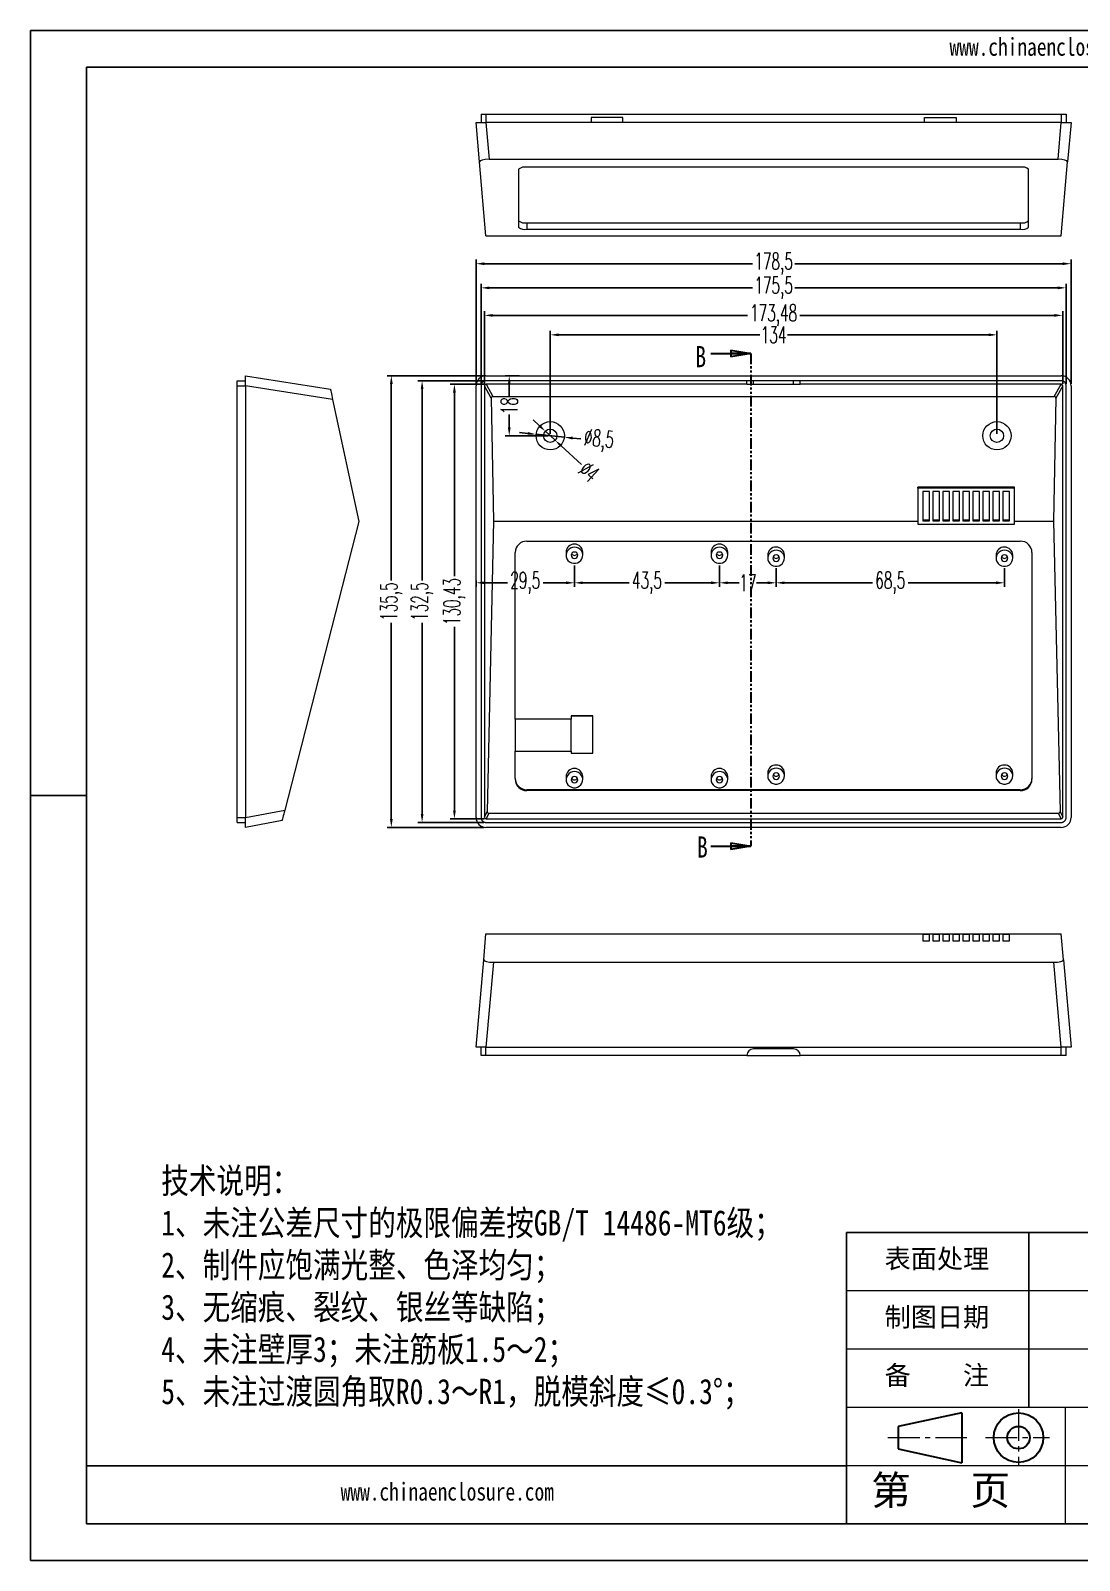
# Model space of a CAD drawing. Header units: inches. Extents: x 1862 to 3284, y 889 to 1348.
# Drawn here: x 1862.2 to 2176.9, y 889.4 to 1348.4 of the extents above; entities that cross this region are included whole.
import ezdxf

# ---------------------------------------------------------------- set-up
doc = ezdxf.new("R2010")
doc.units = ezdxf.units.IN
doc.header["$LTSCALE"] = 0.5
doc.linetypes.add('CENTER2', pattern=[28.575, 19.05, -3.175, 3.175, -3.175])
doc.linetypes.add('PHANTOM', pattern=[12.7, 6.35, -1.27, 1.27, -1.27, 1.27, -1.27])
doc.layers.add('文字', color=81, linetype='Continuous')
for name, color, linetype, lineweight in [('粗实线', 7, 'Continuous', 30), ('细实线', 3, 'Continuous', 9), ('细点划线', 2, 'CENTER2', 9)]:
    doc.layers.add(name, color=color, linetype=linetype, lineweight=lineweight)
doc.styles.add('SLDTEXTSTYLE0', font='TXT', dxfattribs={"width": 0.75})
doc.styles.add('SLDTEXTSTYLE2', font='TXT', dxfattribs={"width": 0.6, "bigfont": 'bigfont'})
doc.styles.get("Standard").update_dxf_attribs({"font": 'txt', "bigfont": 'gbcbig.shx'})
doc.styles.add('宋体', font='', dxfattribs={"width": 0.8, "height": 3.5})
doc.styles.get('宋体').set_extended_font_data('SimSun')
doc.dimstyles.new('5', dxfattribs={"dimtxt": 5, "dimasz": 2.5, "dimexe": 1.25, "dimexo": 0.625, "dimtad": 0, "dimzin": 12, "dimtxsty": 'SLDTEXTSTYLE2', "dimcen": 2.5, "dimclrd": 3, "dimclre": 3, "dimclrt": 256, "dimadec": 0, "dimazin": 0, "dimtfac": 1, "dimtmove": 0, "dimatfit": 3, "dimfxl": 1, "dimarcsym": 0})

# ---------------------------------------------------------------- blocks, each defined once
blk = doc.blocks.new('_CLOSED')
at = {"color": 0, "linetype": 'ByBlock', "lineweight": -2}
for p, q in [((-1, 0.166667), (0, 0)), ((-1, 0.166667), (-1, -0.166667)), ((0, 0), (-1, -0.166667)), ((0, 0), (-1, 0))]:
    blk.add_line(p, q, dxfattribs=at)
blk = doc.blocks.new('*D208')
at = {"color": 3, "lineweight": -2}
for p, q in [((2018.12, 1227.48), (2018.12, 1258.39)), ((2152.12, 1227.48), (2152.12, 1258.39)), ((2020.62, 1257.14), (2081, 1257.14)), ((2149.62, 1257.14), (2089.25, 1257.14))]:
    blk.add_line(p, q, dxfattribs=at)
at = {"color": 3}
for points in [[(2020.62, 1257.56), (2020.62, 1256.73), (2018.12, 1257.14)], [(2149.62, 1257.56), (2149.62, 1256.73), (2152.12, 1257.14)]]:
    blk.add_solid(points, dxfattribs=at)
at = {"layer": 'Defpoints', "color": 0}
for p in [(2152.12, 1257.14), (2018.12, 1226.85), (2152.12, 1226.85)]:
    blk.add_point(p, dxfattribs=at)
at = {"insert": (2085.12, 1257.14), "char_height": 5, "attachment_point": 5, "style": 'SLDTEXTSTYLE2'}
blk.add_mtext('134', dxfattribs=at)
blk = doc.blocks.new('*D209')
at = {"color": 3, "lineweight": -2}
for p, q in [((1998.38, 1242.45), (1998.38, 1264.22)), ((2000.88, 1262.97), (2077.25, 1262.97)), ((2169.36, 1262.97), (2093, 1262.97)), ((2171.86, 1242.45), (2171.86, 1264.22))]:
    blk.add_line(p, q, dxfattribs=at)
at = {"color": 3}
for points in [[(2000.88, 1263.39), (2000.88, 1262.56), (1998.38, 1262.97)], [(2169.36, 1263.39), (2169.36, 1262.56), (2171.86, 1262.97)]]:
    blk.add_solid(points, dxfattribs=at)
at = {"layer": 'Defpoints', "color": 0}
for p in [(2171.86, 1262.97), (1998.38, 1241.82), (2171.86, 1241.82)]:
    blk.add_point(p, dxfattribs=at)
at = {"insert": (2085.12, 1262.97), "char_height": 5, "attachment_point": 5, "style": 'SLDTEXTSTYLE2'}
blk.add_mtext('173,48', dxfattribs=at)
blk = doc.blocks.new('*D210')
at = {"color": 3, "lineweight": -2}
for p, q in [((1997.37, 1242.48), (1997.37, 1272.49)), ((2172.87, 1242.48), (2172.87, 1272.49)), ((1999.87, 1271.24), (2078.75, 1271.24)), ((2170.37, 1271.24), (2091.5, 1271.24))]:
    blk.add_line(p, q, dxfattribs=at)
at = {"color": 3}
for points in [[(1999.87, 1271.65), (1999.87, 1270.82), (1997.37, 1271.24)], [(2170.37, 1271.65), (2170.37, 1270.82), (2172.87, 1271.24)]]:
    blk.add_solid(points, dxfattribs=at)
at = {"layer": 'Defpoints', "color": 0}
for p in [(1997.37, 1271.24), (1997.37, 1241.86), (2172.87, 1241.86)]:
    blk.add_point(p, dxfattribs=at)
at = {"insert": (2085.12, 1271.24), "char_height": 5, "attachment_point": 5, "style": 'SLDTEXTSTYLE2'}
blk.add_mtext('175,5', dxfattribs=at)
blk = doc.blocks.new('*D211')
at = {"color": 3, "lineweight": -2}
for p, q in [((1995.87, 1242.48), (1995.87, 1279.73)), ((1998.37, 1278.48), (2078.75, 1278.48)), ((2171.87, 1278.48), (2091.5, 1278.48)), ((2174.37, 1242.48), (2174.37, 1279.73))]:
    blk.add_line(p, q, dxfattribs=at)
at = {"color": 3}
for points in [[(1998.37, 1278.89), (1998.37, 1278.06), (1995.87, 1278.48)], [(2171.87, 1278.89), (2171.87, 1278.06), (2174.37, 1278.48)]]:
    blk.add_solid(points, dxfattribs=at)
at = {"layer": 'Defpoints', "color": 0}
for p in [(2174.37, 1278.48), (1995.87, 1241.86), (2174.37, 1241.86)]:
    blk.add_point(p, dxfattribs=at)
at = {"insert": (2085.12, 1278.48), "char_height": 5, "attachment_point": 5, "style": 'SLDTEXTSTYLE2'}
blk.add_mtext('178,5', dxfattribs=at)
blk = doc.blocks.new('*D212')
at = {"color": 3, "lineweight": -2}
for p, q in [((1998.25, 1242.32), (1988.12, 1242.32)), ((1989.37, 1239.82), (1989.37, 1184.74)), ((1989.37, 1114.4), (1989.37, 1169.49)), ((1998.25, 1111.9), (1988.12, 1111.9))]:
    blk.add_line(p, q, dxfattribs=at)
at = {"color": 3}
for points in [[(1988.96, 1239.82), (1989.79, 1239.82), (1989.37, 1242.32)], [(1988.96, 1114.4), (1989.79, 1114.4), (1989.37, 1111.9)]]:
    blk.add_solid(points, dxfattribs=at)
at = {"layer": 'Defpoints', "color": 0}
for p in [(1989.37, 1242.32), (1998.88, 1242.32), (1998.87, 1111.9)]:
    blk.add_point(p, dxfattribs=at)
at = {"insert": (1989.37, 1177.11), "char_height": 5, "attachment_point": 5, "rotation": 90, "style": 'SLDTEXTSTYLE2'}
blk.add_mtext('130,43', dxfattribs=at)
blk = doc.blocks.new('*D213')
at = {"color": 3, "lineweight": -2}
for p, q in [((1998.22, 1243.35), (1978.43, 1243.35)), ((1979.68, 1240.85), (1979.68, 1183.48)), ((1979.68, 1113.35), (1979.68, 1170.73)), ((1998.21, 1110.85), (1978.43, 1110.85))]:
    blk.add_line(p, q, dxfattribs=at)
at = {"color": 3}
for points in [[(1979.27, 1240.85), (1980.1, 1240.85), (1979.68, 1243.35)], [(1979.27, 1113.35), (1980.1, 1113.35), (1979.68, 1110.85)]]:
    blk.add_solid(points, dxfattribs=at)
at = {"layer": 'Defpoints', "color": 0}
for p in [(1979.68, 1243.35), (1998.84, 1243.35), (1998.83, 1110.85)]:
    blk.add_point(p, dxfattribs=at)
at = {"insert": (1979.68, 1177.1), "char_height": 5, "attachment_point": 5, "rotation": 90, "style": 'SLDTEXTSTYLE2'}
blk.add_mtext('132,5', dxfattribs=at)
blk = doc.blocks.new('*D214')
at = {"color": 3, "lineweight": -2}
for p, q in [((1998.22, 1244.85), (1969.2, 1244.85)), ((1970.45, 1242.35), (1970.45, 1183.48)), ((1970.45, 1111.85), (1970.45, 1170.73)), ((1998.21, 1109.35), (1969.2, 1109.35))]:
    blk.add_line(p, q, dxfattribs=at)
at = {"color": 3}
for points in [[(1970.03, 1242.35), (1970.87, 1242.35), (1970.45, 1244.85)], [(1970.03, 1111.85), (1970.87, 1111.85), (1970.45, 1109.35)]]:
    blk.add_solid(points, dxfattribs=at)
at = {"layer": 'Defpoints', "color": 0}
for p in [(1970.45, 1244.85), (1998.84, 1244.85), (1998.83, 1109.35)]:
    blk.add_point(p, dxfattribs=at)
at = {"insert": (1970.45, 1177.1), "char_height": 5, "attachment_point": 5, "rotation": 90, "style": 'SLDTEXTSTYLE2'}
blk.add_mtext('135,5', dxfattribs=at)
blk = doc.blocks.new('*D217')
at = {"color": 3, "lineweight": -2}
for p, q in [((2011.41, 1227.55), (2008.92, 1227.81)), ((2013.89, 1227.29), (2022.35, 1226.41)), ((2027.32, 1225.9), (2024.83, 1226.15))]:
    blk.add_line(p, q, dxfattribs=at)
at = {"color": 3}
for points in [[(2011.45, 1227.97), (2011.36, 1227.14), (2013.89, 1227.29)], [(2024.88, 1226.57), (2024.79, 1225.74), (2022.35, 1226.41)]]:
    blk.add_solid(points, dxfattribs=at)
at = {"layer": 'Defpoints', "color": 0}
for p in [(2013.89, 1227.29), (2022.35, 1226.41)]:
    blk.add_point(p, dxfattribs=at)
at = {"insert": (2032.67, 1225.34), "char_height": 5, "attachment_point": 5, "rotation": 354.0516, "style": 'SLDTEXTSTYLE2'}
blk.add_mtext('∅8,5', dxfattribs=at)
blk = doc.blocks.new('*D218')
at = {"color": 3, "lineweight": -2}
for p, q in [((2014.81, 1229.9), (2012.98, 1231.6)), ((2016.65, 1228.21), (2019.59, 1225.5)), ((2027.48, 1218.22), (2021.43, 1223.8))]:
    blk.add_line(p, q, dxfattribs=at)
at = {"color": 3}
for points in [[(2015.1, 1230.21), (2014.53, 1229.6), (2016.65, 1228.21)], [(2021.71, 1224.11), (2021.15, 1223.5), (2019.59, 1225.5)]]:
    blk.add_solid(points, dxfattribs=at)
at = {"layer": 'Defpoints', "color": 0}
for p in [(2016.65, 1228.21), (2019.59, 1225.5)]:
    blk.add_point(p, dxfattribs=at)
at = {"insert": (2029.78, 1216.1), "char_height": 5, "attachment_point": 5, "rotation": 317.3142, "style": 'SLDTEXTSTYLE2'}
blk.add_mtext('∅4', dxfattribs=at)
blk = doc.blocks.new('*D228')
at = {"color": 3, "lineweight": -2}
for p, q in [((2025.37, 1187.97), (2025.37, 1181.49)), ((2068.87, 1187.97), (2068.87, 1181.49)), ((2027.87, 1182.74), (2041.75, 1182.74)), ((2066.37, 1182.74), (2052.5, 1182.74))]:
    blk.add_line(p, q, dxfattribs=at)
at = {"color": 3}
for points in [[(2027.87, 1183.16), (2027.87, 1182.33), (2025.37, 1182.74)], [(2066.37, 1183.16), (2066.37, 1182.33), (2068.87, 1182.74)]]:
    blk.add_solid(points, dxfattribs=at)
at = {"layer": 'Defpoints', "color": 0}
for p in [(2025.37, 1188.6), (2068.87, 1188.6), (2068.87, 1182.74)]:
    blk.add_point(p, dxfattribs=at)
at = {"insert": (2047.12, 1182.74), "char_height": 5, "attachment_point": 5, "style": 'SLDTEXTSTYLE2'}
blk.add_mtext('43,5', dxfattribs=at)
blk = doc.blocks.new('*D229')
at = {"color": 3, "lineweight": -2}
for p, q in [((2068.87, 1187.97), (2068.87, 1181.49)), ((2085.87, 1187.09), (2085.87, 1181.49)), ((2071.37, 1182.74), (2074.75, 1182.74)), ((2083.37, 1182.74), (2080, 1182.74))]:
    blk.add_line(p, q, dxfattribs=at)
at = {"color": 3}
for points in [[(2071.37, 1183.16), (2071.37, 1182.33), (2068.87, 1182.74)], [(2083.37, 1183.16), (2083.37, 1182.33), (2085.87, 1182.74)]]:
    blk.add_solid(points, dxfattribs=at)
at = {"layer": 'Defpoints', "color": 0}
for p in [(2068.87, 1188.6), (2085.87, 1187.72), (2085.87, 1182.74)]:
    blk.add_point(p, dxfattribs=at)
at = {"insert": (2077.37, 1182.74), "char_height": 5, "attachment_point": 5, "style": 'SLDTEXTSTYLE2'}
blk.add_mtext('17', dxfattribs=at)
blk = doc.blocks.new('*D230')
at = {"color": 3, "lineweight": -2}
for p, q in [((2085.87, 1187.09), (2085.87, 1181.49)), ((2154.37, 1187.09), (2154.37, 1181.49)), ((2088.37, 1182.74), (2114.75, 1182.74)), ((2151.87, 1182.74), (2125.5, 1182.74))]:
    blk.add_line(p, q, dxfattribs=at)
at = {"color": 3}
for points in [[(2088.37, 1183.16), (2088.37, 1182.33), (2085.87, 1182.74)], [(2151.87, 1183.16), (2151.87, 1182.33), (2154.37, 1182.74)]]:
    blk.add_solid(points, dxfattribs=at)
at = {"layer": 'Defpoints', "color": 0}
for p in [(2085.87, 1187.72), (2154.37, 1187.72), (2154.37, 1182.74)]:
    blk.add_point(p, dxfattribs=at)
at = {"insert": (2120.12, 1182.74), "char_height": 5, "attachment_point": 5, "style": 'SLDTEXTSTYLE2'}
blk.add_mtext('68,5', dxfattribs=at)
blk = doc.blocks.new('*D231')
at = {"color": 3, "lineweight": -2}
for p, q in [((2025.37, 1187.97), (2025.37, 1181.49)), ((1995.87, 1183.41), (1995.87, 1181.49)), ((1998.37, 1182.74), (2005.25, 1182.74)), ((2022.87, 1182.74), (2016, 1182.74))]:
    blk.add_line(p, q, dxfattribs=at)
at = {"color": 3}
for points in [[(1998.37, 1183.16), (1998.37, 1182.33), (1995.87, 1182.74)], [(2022.87, 1183.16), (2022.87, 1182.33), (2025.37, 1182.74)]]:
    blk.add_solid(points, dxfattribs=at)
at = {"layer": 'Defpoints', "color": 0}
for p in [(2025.37, 1188.6), (1995.87, 1184.03), (1995.87, 1182.74)]:
    blk.add_point(p, dxfattribs=at)
at = {"insert": (2010.62, 1182.74), "char_height": 5, "attachment_point": 5, "style": 'SLDTEXTSTYLE2'}
blk.add_mtext('29,5', dxfattribs=at)
blk = doc.blocks.new('*D232')
at = {"color": 3, "lineweight": -2}
for p, q in [((2008.91, 1244.85), (2004.57, 1244.85)), ((2005.82, 1242.35), (2005.82, 1238.48)), ((2005.82, 1229.35), (2005.82, 1233.23)), ((2017.5, 1226.85), (2004.57, 1226.85))]:
    blk.add_line(p, q, dxfattribs=at)
at = {"color": 3}
for points in [[(2005.4, 1242.35), (2006.24, 1242.35), (2005.82, 1244.85)], [(2005.4, 1229.35), (2006.24, 1229.35), (2005.82, 1226.85)]]:
    blk.add_solid(points, dxfattribs=at)
at = {"layer": 'Defpoints', "color": 0}
for p in [(2005.82, 1244.85), (2009.54, 1244.85), (2018.12, 1226.85)]:
    blk.add_point(p, dxfattribs=at)
at = {"insert": (2005.82, 1235.85), "char_height": 5, "attachment_point": 5, "rotation": 90, "style": 'SLDTEXTSTYLE2'}
blk.add_mtext('18', dxfattribs=at)

msp = doc.modelspace()

# ---------------------------------------------------------------- linework, layer by layer
for p, q in [((1862.236, 1348.419), (2511.368, 1348.419)), ((1862.236, 1348.419), (1862.236, 889.437)), ((1879.033, 1337.491), (2500.44, 1337.491)), ((1879.033, 1337.491), (1879.033, 900.365)), ((1879.033, 1118.928), (1862.236, 1118.928)), ((1862.236, 1101.929), (1862.236, 889.437)), ((2107.027, 900.365), (2107.027, 987.791)), ((2107.027, 987.791), (2500.44, 987.791)), ((2161.668, 935.335), (2161.668, 987.791)), ((2107.027, 917.85), (1879.033, 917.85)), ((1879.033, 900.365), (2500.44, 900.365)), ((1862.236, 889.437), (2511.368, 889.437)), ((1862.236, 889.437), (2162.76, 889.437))]:
    msp.add_line(p, q)
at = {"color": 7, "linetype": 'Continuous', "lineweight": 15}
for p, q in [((1997.371, 1323.326), (1997.371, 1320.826)), ((1998.834, 1323.326), (1998.834, 1320.826)), ((1998.834, 1323.326), (2171.408, 1323.326)), ((2039.871, 1322.326), (2030.371, 1322.326)), ((2030.371, 1322.326), (2030.371, 1320.826)), ((2039.871, 1320.826), (2039.871, 1322.326)), ((2130.371, 1322.326), (2139.871, 1322.326)), ((2130.371, 1320.826), (2130.371, 1322.326)), ((2139.871, 1322.326), (2139.871, 1320.826)), ((2171.408, 1323.326), (2171.408, 1320.826)), ((2172.871, 1323.326), (2172.871, 1320.826)), ((1996.904, 1309.017), (1995.871, 1320.826)), ((1995.871, 1320.826), (1998.834, 1320.826)), ((1998.834, 1320.826), (1999.797, 1309.826)), ((2171.408, 1320.826), (1998.834, 1320.826)), ((2170.446, 1309.826), (2171.408, 1320.826)), ((2171.408, 1320.826), (2174.371, 1320.826)), ((2174.371, 1320.826), (2173.338, 1309.017)), ((1998.846, 1286.826), (1996.904, 1309.017)), ((1999.797, 1309.826), (2170.446, 1309.826)), ((2171.397, 1286.826), (2173.338, 1309.017)), ((2008.621, 1306.813), (2008.621, 1289.433)), ((2159.121, 1307.433), (2011.121, 1307.433)), ((2161.621, 1289.433), (2161.621, 1306.813)), ((2011.121, 1290.75), (2159.121, 1290.75)), ((2011.121, 1290.75), (2011.121, 1288.812)), ((2159.121, 1290.75), (2159.121, 1288.812)), ((1998.846, 1286.826), (2171.397, 1286.826)), ((2011.121, 1288.812), (2159.121, 1288.812)), ((1926.675, 1244.854), (1952.175, 1240.854)), ((1926.675, 1241.858), (1926.675, 1244.854)), ((1998.842, 1244.854), (2171.4, 1244.854)), ((1924.175, 1243.354), (1926.675, 1243.354)), ((1924.175, 1112.357), (1924.175, 1241.858)), ((1924.175, 1241.858), (1926.675, 1241.858)), ((1952.839, 1237.754), (1926.675, 1241.858)), ((1926.675, 1241.858), (1926.675, 1112.357)), ((1995.871, 1112.357), (1995.871, 1241.858)), ((1997.371, 1241.858), (1997.371, 1112.357)), ((1998.381, 1241.824), (1998.381, 1112.398)), ((2000.439, 1238.134), (1998.381, 1241.824)), ((2077.121, 1243.354), (1998.842, 1243.354)), ((2077.121, 1242.323), (1998.876, 1242.323)), ((1998.876, 1242.323), (2000.925, 1238.65)), ((2077.121, 1242.323), (2077.121, 1243.354)), ((2079.121, 1243.354), (2077.121, 1243.354)), ((2077.121, 1242.323), (2079.121, 1242.323)), ((2079.121, 1242.323), (2079.121, 1243.354)), ((2091.121, 1243.354), (2079.121, 1243.354)), ((2079.121, 1242.323), (2091.121, 1242.323)), ((2091.121, 1242.323), (2091.121, 1243.354)), ((2093.121, 1243.354), (2091.121, 1243.354)), ((2091.121, 1242.323), (2093.121, 1242.323)), ((2093.121, 1242.323), (2093.121, 1243.354)), ((2171.4, 1243.354), (2093.121, 1243.354)), ((2171.367, 1242.323), (2093.121, 1242.323)), ((2169.318, 1238.65), (2171.367, 1242.323)), ((2171.862, 1241.824), (2169.803, 1238.134)), ((2171.862, 1112.398), (2171.862, 1241.824)), ((2172.871, 1112.357), (2172.871, 1241.858)), ((2174.371, 1241.858), (2174.371, 1112.357)), ((1952.839, 1237.754), (1960.675, 1201.155)), ((2000.439, 1238.134), (2001.131, 1201.206)), ((2000.925, 1238.65), (2169.318, 1238.65)), ((2169.803, 1238.134), (2169.112, 1201.206)), ((2157.397, 1211.387), (2128.397, 1211.387)), ((2128.397, 1211.136), (2128.397, 1211.387)), ((2157.397, 1211.136), (2128.397, 1211.136)), ((2128.397, 1211.136), (2128.397, 1200.38)), ((2131.897, 1210.158), (2129.897, 1210.158)), ((2129.897, 1210.158), (2129.897, 1201.358)), ((2131.897, 1201.358), (2131.897, 1210.158)), ((2134.897, 1210.158), (2132.897, 1210.158)), ((2132.897, 1210.158), (2132.897, 1201.358)), ((2134.897, 1201.358), (2134.897, 1210.158)), ((2137.897, 1210.158), (2135.897, 1210.158)), ((2135.897, 1210.158), (2135.897, 1201.358)), ((2137.897, 1201.358), (2137.897, 1210.158)), ((2140.897, 1210.158), (2138.897, 1210.158)), ((2138.897, 1210.158), (2138.897, 1201.358)), ((2140.897, 1201.358), (2140.897, 1210.158)), ((2143.897, 1210.158), (2141.897, 1210.158)), ((2141.897, 1210.158), (2141.897, 1201.358)), ((2143.897, 1201.358), (2143.897, 1210.158)), ((2146.897, 1210.158), (2144.897, 1210.158)), ((2144.897, 1210.158), (2144.897, 1201.358)), ((2146.897, 1201.358), (2146.897, 1210.158)), ((2149.897, 1210.158), (2147.897, 1210.158)), ((2147.897, 1210.158), (2147.897, 1201.358)), ((2149.897, 1201.358), (2149.897, 1210.158)), ((2152.897, 1210.158), (2150.897, 1210.158)), ((2150.897, 1210.158), (2150.897, 1201.358)), ((2152.897, 1201.358), (2152.897, 1210.158)), ((2155.897, 1210.158), (2153.897, 1210.158)), ((2153.897, 1210.158), (2153.897, 1201.358)), ((2155.897, 1201.358), (2155.897, 1210.158)), ((2157.397, 1211.136), (2157.397, 1211.387)), ((2157.397, 1200.38), (2157.397, 1211.136)), ((1960.675, 1201.155), (1938.484, 1114.572)), ((2001.131, 1201.206), (1999.178, 1114.107)), ((2001.131, 1201.206), (2128.397, 1201.206)), ((2128.397, 1200.38), (2157.397, 1200.38)), ((2129.897, 1201.588), (2131.897, 1201.588)), ((2129.897, 1201.358), (2131.897, 1201.358)), ((2132.897, 1201.588), (2134.897, 1201.588)), ((2132.897, 1201.358), (2134.897, 1201.358)), ((2135.897, 1201.588), (2137.897, 1201.588)), ((2135.897, 1201.358), (2137.897, 1201.358)), ((2138.897, 1201.588), (2140.897, 1201.588)), ((2138.897, 1201.358), (2140.897, 1201.358)), ((2141.897, 1201.588), (2143.897, 1201.588)), ((2141.897, 1201.358), (2143.897, 1201.358)), ((2144.897, 1201.588), (2146.897, 1201.588)), ((2144.897, 1201.358), (2146.897, 1201.358)), ((2147.897, 1201.588), (2149.897, 1201.588)), ((2147.897, 1201.358), (2149.897, 1201.358)), ((2150.897, 1201.588), (2152.897, 1201.588)), ((2150.897, 1201.358), (2152.897, 1201.358)), ((2153.897, 1201.588), (2155.897, 1201.588)), ((2153.897, 1201.358), (2155.897, 1201.358)), ((2157.397, 1201.206), (2169.112, 1201.206)), ((2169.112, 1201.206), (2171.065, 1114.107)), ((2011.121, 1195.243), (2159.121, 1195.243)), ((2007.621, 1141.867), (2007.621, 1191.852)), ((2022.871, 1191.924), (2022.871, 1191.002)), ((2027.871, 1191.003), (2027.871, 1191.924)), ((2066.371, 1191.924), (2066.371, 1191.002)), ((2071.371, 1191.003), (2071.371, 1191.924)), ((2083.371, 1191.039), (2083.371, 1190.118)), ((2088.371, 1190.118), (2088.371, 1191.04)), ((2151.871, 1191.039), (2151.871, 1190.118)), ((2156.871, 1190.118), (2156.871, 1191.04)), ((2162.621, 1191.852), (2162.621, 1124.044)), ((2024.371, 1141.867), (2007.621, 1141.867)), ((2007.621, 1141.867), (2007.621, 1141.817)), ((2024.371, 1141.817), (2007.621, 1141.817)), ((2007.621, 1141.817), (2007.621, 1132.18)), ((2030.871, 1142.835), (2024.371, 1142.835)), ((2024.371, 1142.835), (2024.371, 1141.867)), ((2030.871, 1142.711), (2024.371, 1142.711)), ((2024.371, 1141.817), (2024.371, 1141.867)), ((2024.371, 1132.18), (2024.371, 1141.817)), ((2030.871, 1131.657), (2030.871, 1142.835)), ((2007.621, 1124.044), (2007.621, 1132.18)), ((2007.621, 1132.18), (2024.371, 1132.18)), ((2024.371, 1132.18), (2024.371, 1131.657)), ((2024.371, 1131.657), (2030.871, 1131.657)), ((2022.871, 1124.6), (2022.871, 1123.678)), ((2027.871, 1123.679), (2027.871, 1124.601)), ((2066.371, 1124.6), (2066.371, 1123.678)), ((2071.371, 1123.679), (2071.371, 1124.601)), ((2083.371, 1125.653), (2083.371, 1124.731)), ((2088.371, 1124.732), (2088.371, 1125.654)), ((2151.871, 1125.653), (2151.871, 1124.731)), ((2156.871, 1124.732), (2156.871, 1125.654)), ((2007.621, 1124.044), (2007.621, 1123.796)), ((2011.121, 1120.654), (2011.121, 1120.405)), ((2159.121, 1120.654), (2011.121, 1120.654)), ((2159.121, 1120.405), (2011.121, 1120.405)), ((2159.121, 1120.654), (2159.121, 1120.405)), ((2162.621, 1124.044), (2162.621, 1123.796)), ((1924.175, 1112.357), (1926.675, 1112.357)), ((1924.175, 1110.854), (1926.675, 1110.854)), ((1926.675, 1112.357), (1938.484, 1114.572)), ((1926.675, 1109.354), (1926.675, 1112.357)), ((1937.675, 1111.417), (1926.675, 1109.354)), ((1998.381, 1112.398), (1999.178, 1114.107)), ((1998.834, 1110.854), (2171.408, 1110.854)), ((1999.66, 1113.581), (1998.875, 1111.898)), ((1998.875, 1111.898), (2171.368, 1111.898)), ((1999.66, 1113.581), (2170.583, 1113.581)), ((2171.368, 1111.898), (2170.583, 1113.581)), ((2171.065, 1114.107), (2171.862, 1112.398)), ((2171.408, 1109.354), (1998.834, 1109.354)), ((1998.16, 1069.585), (1998.846, 1077.421)), ((1998.846, 1077.421), (2171.397, 1077.421)), ((2131.897, 1077.211), (2129.897, 1077.211)), ((2129.897, 1077.211), (2129.897, 1075.327)), ((2129.897, 1075.327), (2131.897, 1075.327)), ((2131.897, 1075.327), (2131.897, 1077.211)), ((2134.897, 1077.211), (2132.897, 1077.211)), ((2132.897, 1077.211), (2132.897, 1075.327)), ((2132.897, 1075.327), (2134.897, 1075.327)), ((2134.897, 1075.327), (2134.897, 1077.211)), ((2137.897, 1077.211), (2135.897, 1077.211)), ((2135.897, 1077.211), (2135.897, 1075.327)), ((2135.897, 1075.327), (2137.897, 1075.327)), ((2137.897, 1075.327), (2137.897, 1077.211)), ((2140.897, 1077.211), (2138.897, 1077.211)), ((2138.897, 1077.211), (2138.897, 1075.327)), ((2138.897, 1075.327), (2140.897, 1075.327)), ((2140.897, 1075.327), (2140.897, 1077.211)), ((2143.897, 1077.211), (2141.897, 1077.211)), ((2141.897, 1077.211), (2141.897, 1075.327)), ((2141.897, 1075.327), (2143.897, 1075.327)), ((2143.897, 1075.327), (2143.897, 1077.211)), ((2146.897, 1077.211), (2144.897, 1077.211)), ((2144.897, 1077.211), (2144.897, 1075.327)), ((2144.897, 1075.327), (2146.897, 1075.327)), ((2146.897, 1075.327), (2146.897, 1077.211)), ((2149.897, 1077.211), (2147.897, 1077.211)), ((2147.897, 1077.211), (2147.897, 1075.327)), ((2147.897, 1075.327), (2149.897, 1075.327)), ((2149.897, 1075.327), (2149.897, 1077.211)), ((2152.897, 1077.211), (2150.897, 1077.211)), ((2150.897, 1077.211), (2150.897, 1075.327)), ((2150.897, 1075.327), (2152.897, 1075.327)), ((2152.897, 1075.327), (2152.897, 1077.211)), ((2155.897, 1077.211), (2153.897, 1077.211)), ((2153.897, 1077.211), (2153.897, 1075.327)), ((2153.897, 1075.327), (2155.897, 1075.327)), ((2155.897, 1075.327), (2155.897, 1077.211)), ((2172.082, 1069.585), (2171.397, 1077.421)), ((1995.871, 1043.421), (1998.16, 1069.585)), ((2172.082, 1069.585), (2174.371, 1043.421)), ((2001.073, 1068.921), (1998.842, 1043.421)), ((2001.073, 1068.921), (2169.17, 1068.921)), ((2171.4, 1043.421), (2169.17, 1068.921)), ((1998.842, 1043.421), (1995.871, 1043.421)), ((1997.371, 1040.921), (1997.371, 1043.421)), ((1998.842, 1043.421), (2171.4, 1043.421)), ((1998.842, 1040.921), (1998.842, 1043.421)), ((2091.121, 1042.921), (2079.121, 1042.921)), ((2174.371, 1043.421), (2171.4, 1043.421)), ((2171.4, 1040.921), (2171.4, 1043.421)), ((2172.871, 1040.921), (2172.871, 1043.421)), ((2077.121, 1040.921), (1998.842, 1040.921)), ((2077.121, 1040.921), (2093.121, 1040.921)), ((2171.4, 1040.921), (2093.121, 1040.921))]:
    msp.add_line(p, q, dxfattribs=at)
at = {"color": 7, "linetype": 'Continuous', "lineweight": 30}
for p, q in [((2066.245, 1251.506), (2078.245, 1251.506)), ((2066.245, 1103.692), (2078.245, 1103.692))]:
    msp.add_line(p, q, dxfattribs=at)
at = {"color": 1, "linetype": 'PHANTOM', "lineweight": 30}
msp.add_line((2078.245, 1251.506), (2078.245, 1103.692), dxfattribs=at)
at = {"color": 7, "linetype": 'Continuous', "lineweight": 15, "flags": 128}
for points in [[(1952.175, 1240.854), (1952.188, 1240.795), (1952.225, 1240.619), (1952.287, 1240.333), (1952.369, 1239.949), (1952.469, 1239.479), (1952.584, 1238.944), (1952.709, 1238.361), (1952.839, 1237.754)], [(2025.371, 1193.424), (2024.75, 1193.348), (2024.167, 1193.124), (2023.66, 1192.768), (2023.26, 1192.3), (2022.994, 1191.751), (2022.876, 1191.154), (2022.916, 1190.548), (2023.109, 1189.971), (2023.445, 1189.459), (2023.902, 1189.043), (2024.451, 1188.751), (2025.058, 1188.6), (2025.685, 1188.6), (2026.292, 1188.751), (2026.841, 1189.043), (2027.298, 1189.459), (2027.633, 1189.971), (2027.827, 1190.548), (2027.866, 1191.154), (2027.749, 1191.751), (2027.482, 1192.3), (2027.083, 1192.768), (2026.576, 1193.124), (2025.993, 1193.348), (2025.371, 1193.424)], [(2068.871, 1193.424), (2068.25, 1193.348), (2067.667, 1193.124), (2067.16, 1192.768), (2066.76, 1192.3), (2066.494, 1191.751), (2066.376, 1191.154), (2066.416, 1190.548), (2066.609, 1189.971), (2066.945, 1189.459), (2067.402, 1189.043), (2067.951, 1188.751), (2068.558, 1188.6), (2069.185, 1188.6), (2069.792, 1188.751), (2070.341, 1189.043), (2070.798, 1189.459), (2071.133, 1189.971), (2071.327, 1190.548), (2071.366, 1191.154), (2071.249, 1191.751), (2070.982, 1192.3), (2070.583, 1192.768), (2070.076, 1193.124), (2069.493, 1193.348), (2068.871, 1193.424)], [(2025.371, 1191.971), (2024.989, 1191.897), (2024.664, 1191.687), (2024.447, 1191.373), (2024.371, 1191.002), (2024.447, 1190.631), (2024.664, 1190.317), (2024.989, 1190.107), (2025.371, 1190.034), (2025.754, 1190.107), (2026.078, 1190.317), (2026.295, 1190.631), (2026.371, 1191.002), (2026.295, 1191.373), (2026.078, 1191.687), (2025.754, 1191.897), (2025.371, 1191.971)], [(2068.871, 1191.971), (2068.489, 1191.897), (2068.164, 1191.687), (2067.947, 1191.373), (2067.871, 1191.002), (2067.947, 1190.631), (2068.164, 1190.317), (2068.489, 1190.107), (2068.871, 1190.034), (2069.254, 1190.107), (2069.578, 1190.317), (2069.795, 1190.631), (2069.871, 1191.002), (2069.795, 1191.373), (2069.578, 1191.687), (2069.254, 1191.897), (2068.871, 1191.971)], [(2085.871, 1192.54), (2085.25, 1192.463), (2084.667, 1192.24), (2084.16, 1191.883), (2083.76, 1191.415), (2083.494, 1190.866), (2083.376, 1190.27), (2083.416, 1189.664), (2083.609, 1189.087), (2083.945, 1188.574), (2084.402, 1188.159), (2084.951, 1187.866), (2085.558, 1187.715), (2086.185, 1187.715), (2086.792, 1187.866), (2087.341, 1188.159), (2087.798, 1188.574), (2088.133, 1189.087), (2088.327, 1189.664), (2088.366, 1190.27), (2088.249, 1190.866), (2087.982, 1191.415), (2087.583, 1191.883), (2087.076, 1192.24), (2086.493, 1192.463), (2085.871, 1192.54)], [(2085.871, 1191.086), (2085.489, 1191.013), (2085.164, 1190.803), (2084.947, 1190.488), (2084.871, 1190.118), (2084.947, 1189.747), (2085.164, 1189.433), (2085.489, 1189.223), (2085.871, 1189.149), (2086.254, 1189.223), (2086.578, 1189.433), (2086.795, 1189.747), (2086.871, 1190.118), (2086.795, 1190.488), (2086.578, 1190.803), (2086.254, 1191.013), (2085.871, 1191.086)], [(2154.371, 1192.54), (2153.75, 1192.463), (2153.167, 1192.24), (2152.66, 1191.883), (2152.26, 1191.415), (2151.994, 1190.866), (2151.876, 1190.27), (2151.916, 1189.664), (2152.109, 1189.087), (2152.445, 1188.574), (2152.902, 1188.159), (2153.451, 1187.866), (2154.058, 1187.715), (2154.685, 1187.715), (2155.292, 1187.866), (2155.841, 1188.159), (2156.298, 1188.574), (2156.633, 1189.087), (2156.827, 1189.664), (2156.866, 1190.27), (2156.749, 1190.866), (2156.482, 1191.415), (2156.083, 1191.883), (2155.576, 1192.24), (2154.993, 1192.463), (2154.371, 1192.54)], [(2154.371, 1191.086), (2153.989, 1191.013), (2153.664, 1190.803), (2153.447, 1190.488), (2153.371, 1190.118), (2153.447, 1189.747), (2153.664, 1189.433), (2153.989, 1189.223), (2154.371, 1189.149), (2154.754, 1189.223), (2155.078, 1189.433), (2155.295, 1189.747), (2155.371, 1190.118), (2155.295, 1190.488), (2155.078, 1190.803), (2154.754, 1191.013), (2154.371, 1191.086)], [(2025.371, 1126.1), (2024.75, 1126.024), (2024.167, 1125.801), (2023.66, 1125.444), (2023.26, 1124.976), (2022.994, 1124.427), (2022.876, 1123.83), (2022.916, 1123.225), (2023.109, 1122.647), (2023.445, 1122.135), (2023.902, 1121.719), (2024.451, 1121.427), (2025.058, 1121.276), (2025.685, 1121.276), (2026.292, 1121.427), (2026.841, 1121.719), (2027.298, 1122.135), (2027.633, 1122.647), (2027.827, 1123.225), (2027.866, 1123.83), (2027.749, 1124.427), (2027.482, 1124.976), (2027.083, 1125.444), (2026.576, 1125.801), (2025.993, 1126.024), (2025.371, 1126.1)], [(2025.371, 1124.647), (2024.989, 1124.573), (2024.664, 1124.363), (2024.447, 1124.049), (2024.371, 1123.678), (2024.447, 1123.308), (2024.664, 1122.993), (2024.989, 1122.783), (2025.371, 1122.71), (2025.754, 1122.783), (2026.078, 1122.993), (2026.295, 1123.308), (2026.371, 1123.678), (2026.295, 1124.049), (2026.078, 1124.363), (2025.754, 1124.573), (2025.371, 1124.647)], [(2068.871, 1126.1), (2068.25, 1126.024), (2067.667, 1125.801), (2067.16, 1125.444), (2066.76, 1124.976), (2066.494, 1124.427), (2066.376, 1123.83), (2066.416, 1123.225), (2066.609, 1122.647), (2066.945, 1122.135), (2067.402, 1121.719), (2067.951, 1121.427), (2068.558, 1121.276), (2069.185, 1121.276), (2069.792, 1121.427), (2070.341, 1121.719), (2070.798, 1122.135), (2071.133, 1122.647), (2071.327, 1123.225), (2071.366, 1123.83), (2071.249, 1124.427), (2070.982, 1124.976), (2070.583, 1125.444), (2070.076, 1125.801), (2069.493, 1126.024), (2068.871, 1126.1)], [(2068.871, 1124.647), (2068.489, 1124.573), (2068.164, 1124.363), (2067.947, 1124.049), (2067.871, 1123.678), (2067.947, 1123.308), (2068.164, 1122.993), (2068.489, 1122.783), (2068.871, 1122.71), (2069.254, 1122.783), (2069.578, 1122.993), (2069.795, 1123.308), (2069.871, 1123.678), (2069.795, 1124.049), (2069.578, 1124.363), (2069.254, 1124.573), (2068.871, 1124.647)], [(2085.871, 1127.153), (2085.25, 1127.077), (2084.667, 1126.853), (2084.16, 1126.497), (2083.76, 1126.029), (2083.494, 1125.48), (2083.376, 1124.883), (2083.416, 1124.278), (2083.609, 1123.7), (2083.945, 1123.188), (2084.402, 1122.772), (2084.951, 1122.48), (2085.558, 1122.329), (2086.185, 1122.329), (2086.792, 1122.48), (2087.341, 1122.772), (2087.798, 1123.188), (2088.133, 1123.7), (2088.327, 1124.278), (2088.366, 1124.883), (2088.249, 1125.48), (2087.982, 1126.029), (2087.583, 1126.497), (2087.076, 1126.853), (2086.493, 1127.077), (2085.871, 1127.153)], [(2085.871, 1125.7), (2085.489, 1125.626), (2085.164, 1125.416), (2084.947, 1125.102), (2084.871, 1124.731), (2084.947, 1124.361), (2085.164, 1124.046), (2085.489, 1123.836), (2085.871, 1123.763), (2086.254, 1123.836), (2086.578, 1124.046), (2086.795, 1124.361), (2086.871, 1124.731), (2086.795, 1125.102), (2086.578, 1125.416), (2086.254, 1125.626), (2085.871, 1125.7)], [(2154.371, 1127.153), (2153.75, 1127.077), (2153.167, 1126.853), (2152.66, 1126.497), (2152.26, 1126.029), (2151.994, 1125.48), (2151.876, 1124.883), (2151.916, 1124.278), (2152.109, 1123.7), (2152.445, 1123.188), (2152.902, 1122.772), (2153.451, 1122.48), (2154.058, 1122.329), (2154.685, 1122.329), (2155.292, 1122.48), (2155.841, 1122.772), (2156.298, 1123.188), (2156.633, 1123.7), (2156.827, 1124.278), (2156.866, 1124.883), (2156.749, 1125.48), (2156.482, 1126.029), (2156.083, 1126.497), (2155.576, 1126.853), (2154.993, 1127.077), (2154.371, 1127.153)], [(2154.371, 1125.7), (2153.989, 1125.626), (2153.664, 1125.416), (2153.447, 1125.102), (2153.371, 1124.731), (2153.447, 1124.361), (2153.664, 1124.046), (2153.989, 1123.836), (2154.371, 1123.763), (2154.754, 1123.836), (2155.078, 1124.046), (2155.295, 1124.361), (2155.371, 1124.731), (2155.295, 1125.102), (2155.078, 1125.416), (2154.754, 1125.626), (2154.371, 1125.7)], [(1938.484, 1114.572), (1938.325, 1113.954), (1938.173, 1113.361), (1938.033, 1112.816), (1937.911, 1112.338), (1937.811, 1111.947), (1937.736, 1111.657), (1937.691, 1111.478), (1937.675, 1111.417)]]:
    msp.add_lwpolyline(points, dxfattribs=at)
at = {"color": 7, "linetype": 'Continuous', "lineweight": 15}
for centre, radius in [((2018.121, 1226.854), 4.25), ((2152.121, 1226.854), 4.25), ((2018.121, 1226.854), 2), ((2152.121, 1226.854), 2)]:
    msp.add_circle(centre, radius, dxfattribs=at)
for centre, radius, start, end in [((2010.535, 1304.45), 3.04, 78.87668, 129.01015), ((2159.708, 1304.45), 3.04, 50.98985, 101.12332), ((2010.535, 1293.733), 3.04, 230.98989, 281.12332), ((2159.708, 1293.733), 3.04, 258.87668, 309.01011), ((2010.535, 1291.795), 3.04, 230.98993, 281.12328), ((2159.708, 1291.795), 3.04, 258.87672, 309.01007), ((2011.067, 1191.797), 3.447, 89.1033, 179.07431), ((2025.322, 1191.896), 2.451, 88.84386, 179.36475), ((2025.408, 1191.883), 2.463, 1.01144, 90.8591), ((2068.822, 1191.896), 2.451, 88.84386, 179.36475), ((2068.908, 1191.883), 2.463, 1.01144, 90.8591), ((2085.822, 1191.011), 2.451, 88.84386, 179.36475), ((2085.908, 1190.998), 2.463, 1.01144, 90.8591), ((2154.322, 1191.011), 2.451, 88.84386, 179.36475), ((2154.408, 1190.998), 2.463, 1.01144, 90.8591), ((2159.175, 1191.797), 3.447, 0.92569, 90.8967), ((2025.371, 1191.965), 1.013, 209.69915, 330.30085), ((2068.871, 1191.965), 1.013, 209.69915, 330.30085), ((2085.871, 1191.08), 1.013, 209.69915, 330.30085), ((2154.371, 1191.08), 1.013, 209.69915, 330.30085), ((2025.322, 1124.572), 2.451, 88.84386, 179.36475), ((2025.408, 1124.559), 2.463, 1.01144, 90.8591), ((2068.822, 1124.572), 2.451, 88.84386, 179.36475), ((2068.908, 1124.559), 2.463, 1.01144, 90.8591), ((2085.822, 1125.625), 2.451, 88.84386, 179.36475), ((2085.871, 1125.694), 1.013, 209.69915, 330.30085), ((2085.908, 1125.612), 2.463, 1.01144, 90.8591), ((2154.322, 1125.625), 2.451, 88.84386, 179.36475), ((2154.371, 1125.694), 1.013, 209.69915, 330.30085), ((2154.408, 1125.612), 2.463, 1.01144, 90.8591), ((2011.067, 1124.1), 3.447, 180.92569, 270.8967), ((2011.067, 1123.851), 3.447, 180.92569, 270.8967), ((2025.371, 1124.641), 1.013, 209.69915, 330.30085), ((2068.871, 1124.641), 1.013, 209.69915, 330.30085), ((2159.175, 1124.1), 3.447, 269.1033, 359.07431), ((2159.175, 1123.851), 3.447, 269.1033, 359.07431), ((2079.121, 1040.921), 2, 90, 180), ((2091.121, 1040.921), 2, 0, 90)]:
    msp.add_arc(centre, radius, start, end, dxfattribs=at)
for centre, major_axis, ratio, start_param, end_param in [((1999.917, 1309.004), (3.013, -0.035), 0.2724684, 1.613929, 3.1686559), ((2170.326, 1309.004), (3.013, 0.035), 0.2724684, 6.2561221, 7.8108489), ((1998.883, 1241.817), (-1.485, 2.662), 0.98425, 5.7811441, 7.3384337), ((2171.36, 1241.817), (1.485, 2.662), 0.98425, 5.2279369, 6.7852265), ((1998.883, 1241.817), (0.247, -0.444), 0.98425, 2.6395515, 4.1968411), ((2171.36, 1241.817), (-0.247, -0.444), 0.98425, 2.0863442, 3.6436338), ((2000.941, 1238.127), (-0.172, 0.498), 0.9479169, 5.9664611, 7.5237507), ((2169.301, 1238.127), (0.172, 0.498), 0.9479169, 5.0426199, 6.5999095), ((1998.883, 1112.406), (1.295, 2.776), 0.9792436, 2.0152908, 3.5700177), ((1998.883, 1112.406), (-0.216, -0.463), 0.9792436, 5.1568834, 6.7116103), ((1999.68, 1114.115), (0.151, 0.516), 0.9288253, 1.8530849, 3.4078118), ((2170.563, 1114.115), (-0.151, 0.516), 0.9288253, 2.8753735, 4.4301004), ((2171.36, 1112.406), (0.216, -0.463), 0.9792436, 5.8547603, 7.4094872), ((2171.36, 1112.406), (-1.295, 2.776), 0.9792436, 2.7131677, 4.2678945), ((2001.173, 1069.594), (3.013, 0.023), 0.2231694, 3.1203239, 4.6776135), ((2169.07, 1069.594), (3.013, -0.023), 0.2231694, 4.7471644, 6.304454)]:
    msp.add_ellipse(centre, major_axis=major_axis, ratio=ratio, start_param=start_param, end_param=end_param, dxfattribs=at)
for points, knots in [([(1997.371, 1323.326), (1997.372, 1323.326), (1997.374, 1323.326), (1997.387, 1323.326), (1997.408, 1323.326), (1997.438, 1323.326), (1997.496, 1323.326), (1997.602, 1323.326), (1997.783, 1323.326), (1998.005, 1323.326), (1998.233, 1323.326), (1998.447, 1323.326), (1998.639, 1323.326), (1998.769, 1323.326), (1998.834, 1323.326)], [0, 0, 0, 0, 0.0505693, 0.1005896, 0.1503398, 0.2001035, 0.2501639, 0.3753092, 0.4997668, 0.6245978, 0.7493167, 0.8328684, 0.9159167, 1, 1, 1, 1]), ([(2171.408, 1323.326), (2171.447, 1323.326), (2171.525, 1323.326), (2171.641, 1323.326), (2171.755, 1323.326), (2171.867, 1323.326), (2172.031, 1323.326), (2172.236, 1323.326), (2172.458, 1323.326), (2172.64, 1323.326), (2172.758, 1323.326), (2172.827, 1323.326), (2172.865, 1323.326), (2172.869, 1323.326), (2172.871, 1323.326)], [0, 0, 0, 0, 0.0504827, 0.1004177, 0.1501303, 0.1999501, 0.2502045, 0.3746967, 0.4997749, 0.6239773, 0.7493397, 0.8326514, 0.9157634, 1, 1, 1, 1]), ([(1924.175, 1241.858), (1924.175, 1241.898), (1924.175, 1241.976), (1924.175, 1242.092), (1924.175, 1242.206), (1924.175, 1242.318), (1924.175, 1242.483), (1924.175, 1242.692), (1924.175, 1242.92), (1924.175, 1243.109), (1924.175, 1243.233), (1924.175, 1243.307), (1924.175, 1243.347), (1924.175, 1243.352), (1924.175, 1243.354)], [0, 0, 0, 0, 0.0505233, 0.100512, 0.150255, 0.2000452, 0.2501747, 0.3751811, 0.4997806, 0.6245024, 0.7493199, 0.8328733, 0.9159331, 1, 1, 1, 1]), ([(1998.842, 1243.354), (1998.803, 1243.353), (1998.725, 1243.351), (1998.609, 1243.337), (1998.495, 1243.314), (1998.383, 1243.282), (1998.219, 1243.221), (1998.013, 1243.11), (1997.789, 1242.921), (1997.606, 1242.693), (1997.487, 1242.461), (1997.416, 1242.246), (1997.378, 1242.054), (1997.374, 1241.924), (1997.371, 1241.858)], [0, 0, 0, 0, 0.0504671, 0.1004017, 0.1501211, 0.1999469, 0.2501986, 0.3748008, 0.4997814, 0.6241157, 0.7493297, 0.8327329, 0.9158337, 1, 1, 1, 1]), ([(2172.871, 1241.858), (2172.87, 1241.898), (2172.869, 1241.976), (2172.855, 1242.092), (2172.834, 1242.206), (2172.803, 1242.318), (2172.744, 1242.483), (2172.637, 1242.692), (2172.454, 1242.92), (2172.231, 1243.109), (2172.002, 1243.233), (2171.787, 1243.307), (2171.596, 1243.347), (2171.466, 1243.352), (2171.4, 1243.354)], [0, 0, 0, 0, 0.0505233, 0.100512, 0.150255, 0.2000452, 0.2501747, 0.3751811, 0.4997806, 0.6245024, 0.7493199, 0.8328733, 0.9159331, 1, 1, 1, 1]), ([(1924.175, 1110.854), (1924.175, 1110.855), (1924.175, 1110.857), (1924.175, 1110.871), (1924.175, 1110.894), (1924.175, 1110.926), (1924.175, 1110.988), (1924.175, 1111.101), (1924.175, 1111.291), (1924.175, 1111.521), (1924.175, 1111.753), (1924.175, 1111.97), (1924.175, 1112.162), (1924.175, 1112.292), (1924.175, 1112.357)], [0, 0, 0, 0, 0.0504827, 0.1004177, 0.1501303, 0.1999501, 0.2502045, 0.3746967, 0.4997749, 0.6239773, 0.7493397, 0.8326514, 0.9157634, 1, 1, 1, 1]), ([(1997.371, 1112.357), (1997.372, 1112.318), (1997.374, 1112.24), (1997.387, 1112.124), (1997.408, 1112.009), (1997.438, 1111.897), (1997.496, 1111.732), (1997.602, 1111.522), (1997.783, 1111.292), (1998.005, 1111.102), (1998.233, 1110.976), (1998.447, 1110.902), (1998.639, 1110.861), (1998.769, 1110.856), (1998.834, 1110.854)], [0, 0, 0, 0, 0.0505693, 0.1005896, 0.1503398, 0.2001035, 0.2501639, 0.3753092, 0.4997668, 0.6245978, 0.7493167, 0.8328684, 0.9159167, 1, 1, 1, 1]), ([(2171.408, 1110.854), (2171.447, 1110.855), (2171.525, 1110.857), (2171.641, 1110.871), (2171.755, 1110.894), (2171.867, 1110.926), (2172.031, 1110.988), (2172.236, 1111.101), (2172.458, 1111.291), (2172.64, 1111.521), (2172.758, 1111.753), (2172.827, 1111.97), (2172.865, 1112.162), (2172.869, 1112.292), (2172.871, 1112.357)], [0, 0, 0, 0, 0.0504827, 0.1004177, 0.1501303, 0.1999501, 0.2502045, 0.3746967, 0.4997749, 0.6239773, 0.7493397, 0.8326514, 0.9157634, 1, 1, 1, 1]), ([(1998.842, 1040.921), (1998.803, 1040.921), (1998.725, 1040.921), (1998.609, 1040.921), (1998.495, 1040.921), (1998.383, 1040.921), (1998.219, 1040.921), (1998.013, 1040.921), (1997.789, 1040.921), (1997.606, 1040.921), (1997.487, 1040.921), (1997.416, 1040.921), (1997.378, 1040.921), (1997.374, 1040.921), (1997.371, 1040.921)], [0, 0, 0, 0, 0.0504671, 0.1004017, 0.1501211, 0.1999469, 0.2501986, 0.3748008, 0.4997814, 0.6241157, 0.7493297, 0.8327329, 0.9158337, 1, 1, 1, 1]), ([(2172.871, 1040.921), (2172.87, 1040.921), (2172.869, 1040.921), (2172.855, 1040.921), (2172.834, 1040.921), (2172.803, 1040.921), (2172.744, 1040.921), (2172.637, 1040.921), (2172.454, 1040.921), (2172.231, 1040.921), (2172.002, 1040.921), (2171.787, 1040.921), (2171.596, 1040.921), (2171.466, 1040.921), (2171.4, 1040.921)], [0, 0, 0, 0, 0.0505233, 0.100512, 0.150255, 0.2000452, 0.2501747, 0.3751811, 0.4997806, 0.6245024, 0.7493199, 0.8328733, 0.9159331, 1, 1, 1, 1])]:
    msp.add_open_spline(points, degree=3, knots=knots, dxfattribs=at)
at = {"layer": '粗实线', "color": 7}
for p, q in [((2141.584, 933.7), (2122.479, 929.65)), ((2141.584, 933.7), (2141.584, 918.727)), ((2122.479, 929.65), (2122.479, 922.894)), ((2122.479, 922.894), (2141.584, 918.727))]:
    msp.add_line(p, q, dxfattribs=at)
for radius in [7.428, 3.378]:
    msp.add_circle((2158.587, 926.272), radius, dxfattribs=at)
at = {"layer": '细实线', "color": 7}
for p, q in [((2238.165, 970.305), (2107.027, 970.305)), ((2238.165, 952.82), (2107.027, 952.82)), ((2500.44, 935.335), (2107.027, 935.335)), ((2172.596, 935.335), (2172.596, 900.365)), ((2238.165, 917.85), (2107.027, 917.85))]:
    msp.add_line(p, q, dxfattribs=at)
at = {"layer": '细点划线', "color": 7}
for p, q in [((2158.587, 934.822), (2158.587, 917.85)), ((2119.433, 926.272), (2143.047, 926.272)), ((2148.654, 926.272), (2167.851, 926.272))]:
    msp.add_line(p, q, dxfattribs=at)

# ---------------------------------------------------------------- block references
at = {"color": 7, "linetype": 'Continuous', "lineweight": 30, "xscale": 6, "yscale": 6}
for p in [(2078.245, 1251.506), (2078.245, 1103.692)]:
    msp.add_blockref('_CLOSED', p, dxfattribs=at)

# ---------------------------------------------------------------- texts
at = {"color": 7, "linetype": 'Continuous', "char_height": 6.35, "attachment_point": 1, "style": 'SLDTEXTSTYLE0'}
for insert in [(2061.642, 1253.786), (2062.134, 1106.648)]:
    msp.add_mtext('B', dxfattribs=dict(at, insert=insert))
at = {"char_height": 5.75025, "width": 3268.15627, "attachment_point": 1}
for s, insert in [('{\\fSimHei|b0|i0|c134|p49;表面处理}', (2118.43, 982.828)), ('{\\fSimHei|b0|i0|c134|p49;制图日期}', (2118.43, 965.343)), ('{\\fSimHei|b0|i0|c134|p49;备    注}', (2118.43, 947.858))]:
    msp.add_mtext(s, dxfattribs=dict(at, insert=insert))
at = {"layer": '文字', "color": 0, "attachment_point": 1, "style": '宋体'}
for s, insert, char_height, width in [('www.chinaenclosure.com', (2137.906, 1346.216), 5.34265, 93.86524), ('{\\H1.111x;技术说明：\\P1、未注公差尺寸的极限偏差按GB/T 14486-MT6级；\\P2、制件应饱满光整、色泽均匀；\\P3、无缩痕、裂纹、银丝等缺陷；\\P4、未注壁厚3；未注筋板1.5～2；\\P5、未注过渡圆角取R0.3～R1，脱模斜度≤0.3%%D；}', (1901.428, 1007.167), 6.83009, 248.7749), ('www.chinaenclosure.com', (1955.255, 912.734), 5.34265, 93.86524)]:
    msp.add_mtext(s, dxfattribs=dict(at, insert=insert, char_height=char_height, width=width))
at = {"layer": '细实线', "color": 7, "insert": (2114.383, 914.845), "char_height": 8.74252, "width": 65.56889, "attachment_point": 1}
msp.add_mtext('{\\fSimSun|b0|i0|c134|p54;第   页}', dxfattribs=at)

# ---------------------------------------------------------------- dimensions: what is measured, and where the dimension line sits
for base, p1, p2, picture, middle in [((2174.371, 1278.477), (1995.871, 1241.858), (2174.371, 1241.858), '*D211', (2085.121, 1278.477)), ((1997.371, 1271.237), (2172.871, 1241.858), (1997.371, 1241.858), '*D210', (2085.121, 1271.237)), ((2171.862, 1262.972), (1998.381, 1241.824), (2171.862, 1241.824), '*D209', (2085.121, 1262.972)), ((2152.121, 1257.145), (2018.121, 1226.854), (2152.121, 1226.854), '*D208', (2085.121, 1257.145)), ((1995.871, 1182.743), (2025.371, 1188.6), (1995.871, 1184.031), '*D231', (2010.621, 1182.743)), ((2068.871, 1182.743), (2025.371, 1188.6), (2068.871, 1188.6), '*D228', (2047.121, 1182.743)), ((2085.871, 1182.743), (2068.871, 1188.6), (2085.871, 1187.715), '*D229', (2077.371, 1182.743)), ((2154.371, 1182.743), (2085.871, 1187.715), (2154.371, 1187.715), '*D230', (2120.121, 1182.743))]:
    dim = msp.add_linear_dim(base=base, p1=p1, p2=p2, dimstyle='5')
    dim.commit()
    dim.dimension.update_dxf_attribs({"geometry": picture, "text_midpoint": middle})
for base, p1, p2, picture, middle in [((1970.45, 1244.854), (1998.834, 1109.354), (1998.842, 1244.854), '*D214', (1970.45, 1177.104)), ((2005.821, 1244.854), (2018.121, 1226.854), (2009.54, 1244.854), '*D232', (2005.821, 1235.854)), ((1979.684, 1243.354), (1998.834, 1110.854), (1998.842, 1243.354), '*D213', (1979.684, 1177.104)), ((1989.3737, 1242.3234), (1998.8747, 1111.8976), (1998.8759, 1242.3234), '*D212', (1989.3737, 1177.1105))]:
    dim = msp.add_linear_dim(base=base, p1=p1, p2=p2, angle=90, dimstyle='5')
    dim.commit()
    dim.dimension.update_dxf_attribs({"geometry": picture, "text_midpoint": middle})
dim = msp.add_diameter_dim_2p(p1=(2016.651, 1228.21), p2=(2019.591, 1225.498), dimstyle='5')
dim.commit()
dim.dimension.update_dxf_attribs({"geometry": '*D218', "text_midpoint": (2029.78, 1216.101), "dimtype": 163})
dim = msp.add_diameter_dim_2p(p1=(2013.894, 1227.294), p2=(2022.348, 1226.414), dimstyle='5')
dim.commit()
dim.dimension.update_dxf_attribs({"geometry": '*D217', "text_midpoint": (2032.668, 1225.338)})

doc.saveas('drawing.dxf')
